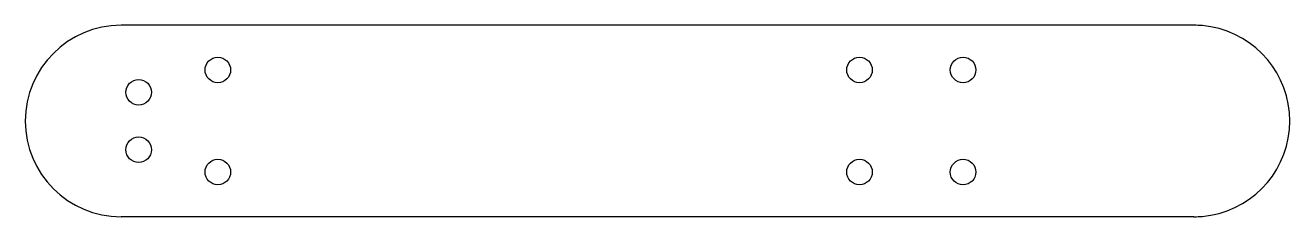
# Model space of a CAD drawing. Header units: inches. Extents: x 9 to 207, y 12 to 42.
import ezdxf

# ---------------------------------------------------------------- set-up
doc = ezdxf.new("R2010")
doc.units = ezdxf.units.IN
doc.header["$MEASUREMENT"] = 0
doc.layers.add('Arm', color=211, linetype='Continuous')

msp = doc.modelspace()

# ---------------------------------------------------------------- linework, layer by layer
at = {"layer": 'Arm'}
for p, q in [((189.61, 42.12), (24.21, 42.12)), ((192.21, 42.12), (189.61, 42.12)), ((189.61, 12.12), (24.21, 12.12)), ((192.21, 12.12), (189.61, 12.12))]:
    msp.add_line(p, q, dxfattribs=at)
for centre in [(39.36, 35.12), (139.84, 35.12), (156.06, 35.12), (26.96, 31.62), (26.96, 22.62), (39.36, 19.12), (139.84, 19.12), (156.06, 19.12)]:
    msp.add_circle(centre, 2, dxfattribs=at)
for centre, start, end in [((24.21, 27.12), 90, 270), ((192.21, 27.12), 79.9192, 90), ((192.21, 27.12), 280.0808, 79.9192), ((192.21, 27.12), 270, 280.0808)]:
    msp.add_arc(centre, 15, start, end, dxfattribs=at)

doc.saveas('drawing.dxf')
